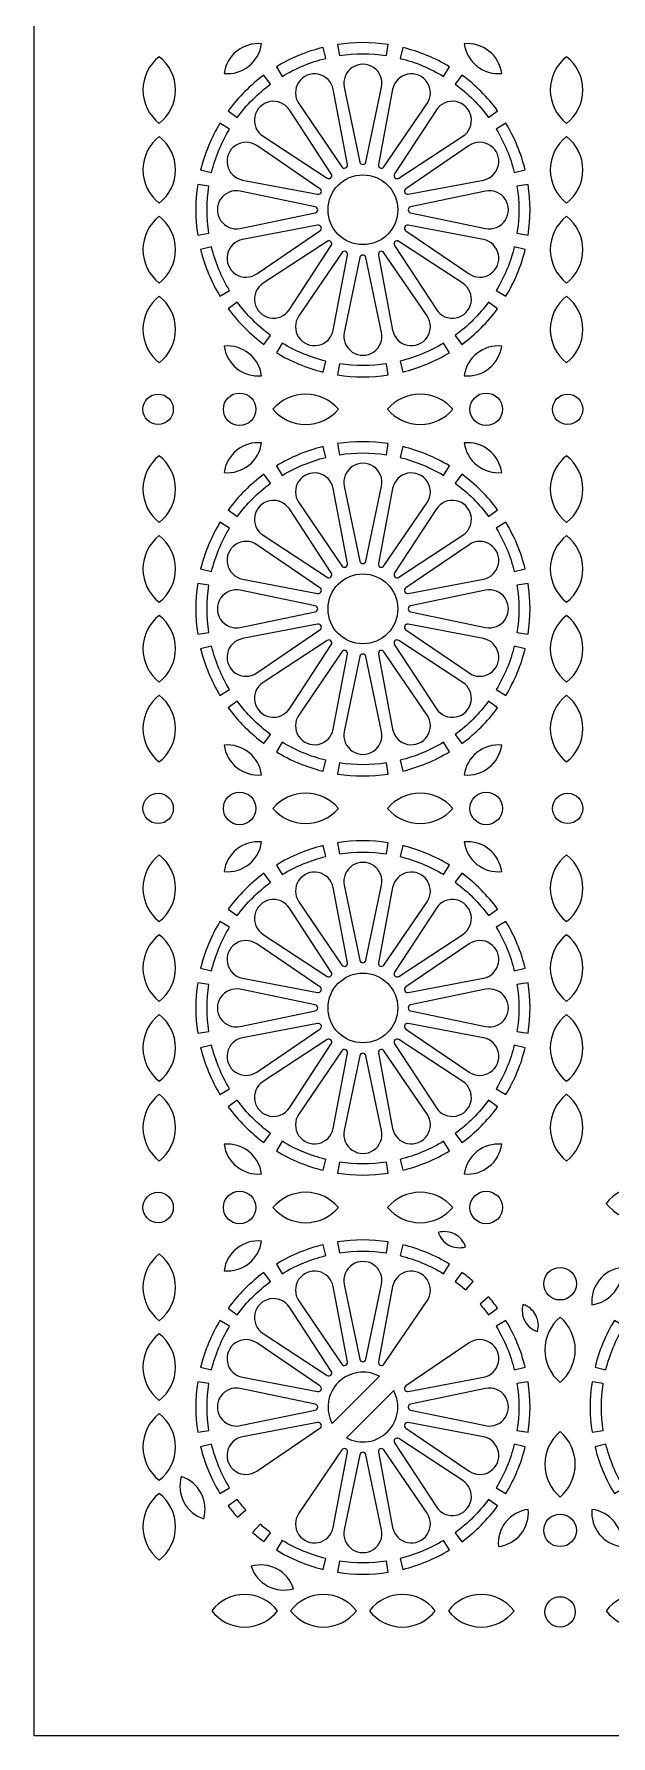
# Model space of a CAD drawing. Header units: millimetres. Extents: x 0 to 1400, y 170 to 1220.
# Drawn here: x 0 to 176, y 170 to 688 of the extents above; entities that cross this region are included whole.
import ezdxf

# ---------------------------------------------------------------- set-up
doc = ezdxf.new("R2010")
doc.units = ezdxf.units.MM
doc.layers.add('CUT', color=1, linetype='CONTINUOUS')

msp = doc.modelspace()

# ---------------------------------------------------------------- linework, layer by layer
at = {"layer": 'CUT'}
msp.add_lwpolyline([(0, 1220), (1400.15, 1220), (1400.15, 169.85), (0, 169.85)], close=True, dxfattribs=at)
for points in [[(69.223, 684.715, 0.1947316), (61.708, 682.499, 0.1947317), (57.85, 675.679, 0.1947318), (65.365, 677.896, 0.1947318)], [(75.509, 674.784, -0.076018), (88.756, 680.271), (87.947, 683.588, 0.0760714), (73.736, 677.702)], [(92.906, 681.097, -0.0760182), (107.244, 681.097), (107.766, 684.47, 0.0760713), (92.384, 684.47)], [(111.394, 680.271, -0.076018), (124.641, 674.784), (126.414, 677.702, 0.0760714), (112.203, 683.588)], [(142.3, 675.679, 0.1947317), (138.442, 682.499, 0.1947316), (130.927, 684.715, 0.1947318), (134.785, 677.896, 0.1947318)], [(38.1, 680.787, 0.2308917), (33.15, 670.639, 0.2308917), (38.1, 660.491, 0.2308917), (43.05, 670.639, 0.2308917)], [(100.999, 648.73), (105.739, 671.528, 1.229312), (94.411, 671.528), (99.151, 648.73, 0.8134629)], [(162.05, 680.787, 0.2308917), (157.1, 670.639, 0.2308917), (162.05, 660.491, 0.2308917), (167, 670.639, 0.2308917)], [(61.852, 662.294, -0.0760181), (71.991, 672.433), (69.975, 675.188, 0.0760714), (59.098, 664.311)], [(95.372, 647.978), (91.027, 670.855, 1.2293119), (80.561, 666.52), (93.665, 647.271, 0.8134632)], [(106.485, 647.271), (119.589, 666.52, 1.2293119), (109.123, 670.855), (104.778, 647.978, 0.8134632)], [(128.159, 672.433, -0.0760181), (138.298, 662.294), (141.052, 664.311, 0.0760714), (130.175, 675.188)], [(90.461, 645.131), (77.692, 664.604, 1.2293119), (69.682, 656.594), (89.155, 643.825, 0.8134633)], [(110.995, 643.825), (130.468, 656.594, 1.2293119), (122.458, 664.604), (109.689, 645.131, 0.8134633)], [(54.015, 645.529, -0.076018), (59.502, 658.777), (56.584, 660.55, 0.0760715), (50.698, 646.339)], [(140.648, 658.777, -0.076018), (146.135, 645.529), (149.452, 646.339, 0.0760715), (143.566, 660.55)], [(38.1, 656.501, 0.2308917), (33.15, 646.354, 0.2308917), (38.1, 636.206, 0.2308917), (43.05, 646.354, 0.2308917)], [(87.014, 640.62), (67.766, 653.724, 1.2293118), (63.43, 643.259), (86.307, 638.914, 0.8134636)], [(113.843, 638.914), (136.72, 643.259, 1.2293118), (132.384, 653.724), (113.136, 640.62, 0.8134636)], [(162.05, 656.501, 0.2308917), (157.1, 646.354, 0.2308917), (162.05, 636.206, 0.2308917), (167, 646.354, 0.2308917)], [(53.189, 627.041, -0.076018), (53.189, 641.38), (49.815, 641.901, 0.0760715), (49.815, 626.52)], [(85.556, 635.135), (62.757, 639.875, 1.2293119), (62.757, 628.546), (85.556, 633.287, 0.8134633)], [(114.594, 633.287), (137.393, 628.546, 1.2293119), (137.393, 639.875), (114.594, 635.135, 0.8134633)], [(146.961, 641.38, -0.076018), (146.961, 627.041), (150.335, 626.52, 0.0760715), (150.335, 641.901)], [(38.1, 632.216, 0.2308917), (33.15, 622.068, 0.2308917), (38.1, 611.92, 0.2308917), (43.05, 622.068, 0.2308917)], [(162.05, 632.216, 0.2308917), (157.1, 622.068, 0.2308917), (162.05, 611.92, 0.2308917), (167, 622.068, 0.2308917)], [(86.307, 629.507), (63.43, 625.162, 1.2293118), (67.766, 614.697), (87.014, 627.801, 0.8134636)], [(113.136, 627.801), (132.384, 614.697, 1.2293118), (136.72, 625.162), (113.843, 629.507, 0.8134636)], [(59.502, 609.644, -0.0760181), (54.015, 622.892), (50.698, 622.083, 0.0760714), (56.584, 607.871)], [(89.155, 624.597), (69.682, 611.828, 1.2293119), (77.692, 603.818), (90.461, 623.291, 0.8134633)], [(93.665, 621.15), (80.561, 601.901, 1.2293119), (91.027, 597.566), (95.372, 620.443, 0.8134632)], [(104.778, 620.443), (109.123, 597.566, 1.2293119), (119.589, 601.901), (106.485, 621.15, 0.8134632)], [(109.689, 623.291), (122.458, 603.818, 1.2293119), (130.468, 611.828), (110.995, 624.597, 0.8134633)], [(146.135, 622.892, -0.0760181), (140.648, 609.644), (143.566, 607.871, 0.0760714), (149.452, 622.083)], [(99.151, 619.691), (94.411, 596.893, 1.229312), (105.739, 596.893), (100.999, 619.691, 0.8134629)], [(38.1, 607.93, 0.2308917), (33.15, 597.782, 0.2308917), (38.1, 587.634, 0.2308917), (43.05, 597.782, 0.2308917)], [(71.991, 595.988, -0.0760181), (61.852, 606.127), (59.098, 604.11, 0.0760714), (69.975, 593.233)], [(138.298, 606.127, -0.0760181), (128.159, 595.988), (130.175, 593.233, 0.0760714), (141.052, 604.11)], [(162.05, 607.93, 0.2308917), (157.1, 597.782, 0.2308917), (162.05, 587.634, 0.2308917), (167, 597.782, 0.2308917)], [(57.85, 592.742, 0.1947318), (61.708, 585.923, 0.1947318), (69.223, 583.706, 0.1947317), (65.365, 590.526, 0.1947316)], [(88.756, 588.15, -0.076018), (75.509, 593.638), (73.736, 590.72, 0.0760714), (87.947, 584.834)], [(124.641, 593.638, -0.076018), (111.394, 588.15), (112.203, 584.834, 0.0760714), (126.414, 590.72)], [(130.927, 583.706, 0.1947318), (138.442, 585.923, 0.1947318), (142.3, 592.742, 0.1947316), (134.785, 590.526, 0.1947317)], [(107.244, 587.325, -0.0760181), (92.906, 587.325), (92.384, 583.951, 0.0760714), (107.766, 583.951)], [(92.607, 573.496, 0.2205825), (82.655, 578.111, 0.2205825), (72.703, 573.496, 0.2205825), (82.655, 568.881, 0.2205825)], [(127.447, 573.496, 0.2205825), (117.495, 578.111, 0.2205825), (107.543, 573.496, 0.2205825), (117.495, 568.881, 0.2205825)], [(38.1, 559.359, 0.2308917), (33.15, 549.211, 0.2308917), (38.1, 539.063, 0.2308917), (43.05, 549.211, 0.2308917)], [(69.223, 563.286, 0.1947317), (61.708, 561.07, 0.1947317), (57.85, 554.251, 0.1947317), (65.365, 556.467, 0.1947317)], [(75.509, 553.355, -0.076018), (88.756, 558.842), (87.947, 562.159, 0.0760714), (73.736, 556.273)], [(92.906, 559.668, -0.0760181), (107.244, 559.668), (107.766, 563.042, 0.0760714), (92.384, 563.042)], [(111.394, 558.842, -0.076018), (124.641, 553.355), (126.414, 556.273, 0.0760714), (112.203, 562.159)], [(142.3, 554.251, 0.1947317), (138.442, 561.07, 0.1947317), (130.927, 563.286, 0.1947317), (134.785, 556.467, 0.1947317)], [(162.05, 559.359, 0.2308917), (157.1, 549.211, 0.2308917), (162.05, 539.063, 0.2308917), (167, 549.211, 0.2308917)], [(95.372, 526.55), (91.027, 549.427, 1.2293119), (80.561, 545.092), (93.665, 525.843, 0.8134632)], [(100.999, 527.301), (105.739, 550.1, 1.229312), (94.411, 550.1), (99.151, 527.301, 0.8134626)], [(106.485, 525.843), (119.589, 545.092, 1.2293119), (109.123, 549.427), (104.778, 526.55, 0.8134632)], [(61.852, 540.866, -0.0760181), (71.991, 551.005), (69.975, 553.76, 0.0760714), (59.098, 542.883)], [(128.159, 551.005, -0.0760181), (138.298, 540.866), (141.052, 542.883, 0.0760714), (130.175, 553.76)], [(90.461, 523.702), (77.692, 543.175, 1.2293119), (69.682, 535.165), (89.155, 522.396, 0.8134633)], [(110.995, 522.396), (130.468, 535.165, 1.2293119), (122.458, 543.175), (109.689, 523.702, 0.8134633)], [(54.015, 524.101, -0.0760181), (59.502, 537.349), (56.584, 539.122, 0.0760714), (50.698, 524.91)], [(140.648, 537.349, -0.0760181), (146.135, 524.101), (149.452, 524.91, 0.0760714), (143.566, 539.122)], [(38.1, 535.073, 0.2308917), (33.15, 524.925, 0.2308917), (38.1, 514.777, 0.2308917), (43.05, 524.925, 0.2308917)], [(162.05, 535.073, 0.2308917), (157.1, 524.925, 0.2308917), (162.05, 514.777, 0.2308917), (167, 524.925, 0.2308917)], [(87.014, 519.192), (67.766, 532.296, 1.2293118), (63.43, 521.831), (86.307, 517.486, 0.8134636)], [(113.843, 517.486), (136.72, 521.831, 1.2293118), (132.384, 532.296), (113.136, 519.192, 0.8134636)], [(53.189, 505.613, -0.0760181), (53.189, 519.952), (49.815, 520.473, 0.0760715), (49.815, 505.091)], [(85.556, 513.706), (62.757, 518.447, 1.2293119), (62.757, 507.118), (85.556, 511.858, 0.8134633)], [(114.594, 511.858), (137.393, 507.118, 1.2293119), (137.393, 518.447), (114.594, 513.706, 0.8134633)], [(146.961, 519.952, -0.0760181), (146.961, 505.613), (150.335, 505.091, 0.0760715), (150.335, 520.473)], [(38.1, 510.787, 0.2308917), (33.15, 500.639, 0.2308917), (38.1, 490.491, 0.2308917), (43.05, 500.639, 0.2308917)], [(86.307, 508.079), (63.43, 503.734, 1.2293118), (67.766, 493.268), (87.014, 506.372, 0.8134636)], [(113.136, 506.372), (132.384, 493.268, 1.2293118), (136.72, 503.734), (113.843, 508.079, 0.8134636)], [(162.05, 510.787, 0.2308917), (157.1, 500.639, 0.2308917), (162.05, 490.491, 0.2308917), (167, 500.639, 0.2308917)], [(89.155, 503.168), (69.682, 490.399, 1.2293119), (77.692, 482.389), (90.461, 501.862, 0.8134633)], [(109.689, 501.862), (122.458, 482.389, 1.2293119), (130.468, 490.399), (110.995, 503.168, 0.8134633)], [(59.502, 488.216, -0.076018), (54.015, 501.463), (50.698, 500.654, 0.0760714), (56.584, 486.443)], [(93.665, 499.721), (80.561, 480.473, 1.2293118), (91.027, 476.137), (95.372, 499.014, 0.8134636)], [(99.151, 498.263), (94.411, 475.465, 1.229312), (105.739, 475.465), (100.999, 498.263, 0.8134629)], [(104.778, 499.014), (109.123, 476.137, 1.2293118), (119.589, 480.473), (106.485, 499.721, 0.8134636)], [(146.135, 501.463, -0.076018), (140.648, 488.216), (143.566, 486.443, 0.0760714), (149.452, 500.654)], [(38.1, 486.501, 0.2308917), (33.15, 476.354, 0.2308917), (38.1, 466.206, 0.2308917), (43.05, 476.354, 0.2308917)], [(71.991, 474.559, -0.0760181), (61.852, 484.699), (59.098, 482.682, 0.0760715), (69.975, 471.805)], [(138.298, 484.699, -0.0760181), (128.159, 474.559), (130.175, 471.805, 0.0760715), (141.052, 482.682)], [(162.05, 486.501, 0.2308917), (157.1, 476.354, 0.2308917), (162.05, 466.206, 0.2308917), (167, 476.354, 0.2308917)], [(57.85, 471.313, 0.1947317), (61.708, 464.494, 0.1947317), (69.223, 462.278, 0.1947317), (65.365, 469.097, 0.1947317)], [(88.756, 466.722, -0.076018), (75.509, 472.209), (73.736, 469.291, 0.0760714), (87.947, 463.405)], [(124.641, 472.209, -0.076018), (111.394, 466.722), (112.203, 463.405, 0.0760714), (126.414, 469.291)], [(130.927, 462.278, 0.1947317), (138.442, 464.494, 0.1947317), (142.3, 471.313, 0.1947317), (134.785, 469.097, 0.1947317)], [(107.244, 465.896, -0.0760182), (92.906, 465.896), (92.384, 462.523, 0.0760713), (107.766, 462.523)], [(92.607, 452.068, 0.2205825), (82.655, 456.683, 0.2205825), (72.703, 452.068, 0.2205825), (82.655, 447.453, 0.2205825)], [(127.447, 452.068, 0.2205825), (117.495, 456.683, 0.2205825), (107.543, 452.068, 0.2205825), (117.495, 447.453, 0.2205825)], [(69.223, 441.858, 0.1947316), (61.708, 439.642, 0.1947317), (57.85, 432.822, 0.1947318), (65.365, 435.039, 0.1947318)], [(75.509, 431.926, -0.076018), (88.756, 437.414), (87.947, 440.731, 0.0760715), (73.736, 434.845)], [(92.906, 438.24, -0.0760182), (107.244, 438.24), (107.766, 441.613, 0.0760713), (92.384, 441.613)], [(111.394, 437.414, -0.076018), (124.641, 431.926), (126.414, 434.845, 0.0760715), (112.203, 440.731)], [(142.3, 432.822, 0.1947317), (138.442, 439.642, 0.1947316), (130.927, 441.858, 0.1947318), (134.785, 435.039, 0.1947318)], [(38.1, 437.93, 0.2308917), (33.15, 427.782, 0.2308917), (38.1, 417.634, 0.2308917), (43.05, 427.782, 0.2308917)], [(100.999, 405.873), (105.739, 428.671, 1.229312), (94.411, 428.671), (99.151, 405.873, 0.8134629)], [(162.05, 437.93, 0.2308917), (157.1, 427.782, 0.2308917), (162.05, 417.634, 0.2308917), (167, 427.782, 0.2308917)], [(61.852, 419.437, -0.0760181), (71.991, 429.576), (69.975, 432.331, 0.0760714), (59.098, 421.454)], [(95.372, 405.121), (91.027, 427.998, 1.2293119), (80.561, 423.663), (93.665, 404.414, 0.8134632)], [(106.485, 404.414), (119.589, 423.663, 1.2293119), (109.123, 427.998), (104.778, 405.121, 0.8134632)], [(128.159, 429.576, -0.0760181), (138.298, 419.437), (141.052, 421.454, 0.0760714), (130.175, 432.331)], [(90.461, 402.274), (77.692, 421.746, 1.229312), (69.682, 413.737), (89.155, 400.968, 0.813463)], [(110.995, 400.968), (130.468, 413.737, 1.229312), (122.458, 421.746), (109.689, 402.274, 0.813463)], [(54.015, 402.672, -0.0760181), (59.502, 415.92), (56.584, 417.693, 0.0760714), (50.698, 403.481)], [(140.648, 415.92, -0.0760181), (146.135, 402.672), (149.452, 403.481, 0.0760714), (143.566, 417.693)], [(38.1, 413.644, 0.2308917), (33.15, 403.496, 0.2308917), (38.1, 393.349, 0.2308917), (43.05, 403.496, 0.2308917)], [(87.014, 397.763), (67.766, 410.867, 1.2293118), (63.43, 400.402), (86.307, 396.057, 0.8134636)], [(113.843, 396.057), (136.72, 400.402, 1.2293118), (132.384, 410.867), (113.136, 397.763, 0.8134636)], [(162.05, 413.644, 0.2308917), (157.1, 403.496, 0.2308917), (162.05, 393.349, 0.2308917), (167, 403.496, 0.2308917)], [(53.189, 384.184, -0.076018), (53.189, 398.523), (49.815, 399.044, 0.0760715), (49.815, 383.663)], [(146.961, 398.523, -0.076018), (146.961, 384.184), (150.335, 383.663, 0.0760715), (150.335, 399.044)], [(85.556, 392.278), (62.757, 397.018, 1.229312), (62.757, 385.689), (85.556, 390.429, 0.8134626)], [(114.594, 390.429), (137.393, 385.689, 1.229312), (137.393, 397.018), (114.594, 392.278, 0.8134626)], [(38.1, 389.359, 0.2308917), (33.15, 379.211, 0.2308917), (38.1, 369.063, 0.2308917), (43.05, 379.211, 0.2308917)], [(162.05, 389.359, 0.2308917), (157.1, 379.211, 0.2308917), (162.05, 369.063, 0.2308917), (167, 379.211, 0.2308917)], [(86.307, 386.65), (63.43, 382.305, 1.2293118), (67.766, 371.84), (87.014, 384.944, 0.8134636)], [(113.136, 384.944), (132.384, 371.84, 1.2293118), (136.72, 382.305), (113.843, 386.65, 0.8134636)], [(59.502, 366.787, -0.0760181), (54.015, 380.035), (50.698, 379.226, 0.0760714), (56.584, 365.014)], [(89.155, 381.74), (69.682, 368.971, 1.229312), (77.692, 360.961), (90.461, 380.433, 0.8134629)], [(93.665, 378.293), (80.561, 359.044, 1.2293119), (91.027, 354.709), (95.372, 377.586, 0.8134632)], [(104.778, 377.586), (109.123, 354.709, 1.2293119), (119.589, 359.044), (106.485, 378.293, 0.8134632)], [(109.689, 380.433), (122.458, 360.961, 1.229312), (130.468, 368.971), (110.995, 381.74, 0.8134629)], [(146.135, 380.035, -0.0760181), (140.648, 366.787), (143.566, 365.014, 0.0760714), (149.452, 379.226)], [(99.151, 376.834), (94.411, 354.036, 1.229312), (105.739, 354.036), (100.999, 376.834, 0.8134629)], [(38.1, 365.073, 0.2308917), (33.15, 354.925, 0.2308917), (38.1, 344.777, 0.2308917), (43.05, 354.925, 0.2308917)], [(71.991, 353.131, -0.0760181), (61.852, 363.27), (59.098, 361.253, 0.0760714), (69.975, 350.376)], [(138.298, 363.27, -0.0760181), (128.159, 353.131), (130.175, 350.376, 0.0760714), (141.052, 361.253)], [(162.05, 365.073, 0.2308917), (157.1, 354.925, 0.2308917), (162.05, 344.777, 0.2308917), (167, 354.925, 0.2308917)], [(57.85, 349.885, 0.1947319), (61.708, 343.065, 0.1947318), (69.223, 340.849, 0.1947319), (65.365, 347.669, 0.1947318)], [(88.756, 345.293, -0.0760181), (75.509, 350.781), (73.736, 347.863, 0.0760714), (87.947, 341.976)], [(124.641, 350.781, -0.0760181), (111.394, 345.293), (112.203, 341.976, 0.0760714), (126.414, 347.863)], [(130.927, 340.849, 0.1947318), (138.442, 343.065, 0.1947319), (142.3, 349.885, 0.1947318), (134.785, 347.669, 0.1947319)], [(107.244, 344.468, -0.0760181), (92.906, 344.468), (92.384, 341.094, 0.0760714), (107.766, 341.094)], [(184.075, 336.85, 0.2338316), (174.069, 331.9, 0.2338316), (184.075, 326.95, 0.2338316), (194.081, 331.9, 0.2338316)], [(92.607, 330.639, 0.2205825), (82.655, 335.254, 0.2205825), (72.703, 330.639, 0.2205825), (82.655, 326.024, 0.2205825)], [(127.447, 330.639, 0.2205825), (117.495, 335.254, 0.2205825), (107.543, 330.639, 0.2205825), (117.495, 326.024, 0.2205825)], [(131.289, 318.655, 0.1936892), (128.039, 322.518, 0.1936891), (123.019, 323.051, 0.1936895), (126.269, 319.189, 0.1936894)], [(38.1, 316.501, 0.2308917), (33.15, 306.354, 0.2308917), (38.1, 296.206, 0.2308917), (43.05, 306.354, 0.2308917)], [(69.223, 320.429, 0.1947317), (61.708, 318.213, 0.1947317), (57.85, 311.394, 0.1947317), (65.365, 313.61, 0.1947317)], [(75.509, 310.498, -0.076018), (88.756, 315.985), (87.947, 319.302, 0.0760714), (73.736, 313.416)], [(92.906, 316.811, -0.0760181), (107.244, 316.811), (107.766, 320.185, 0.0760714), (92.384, 320.185)], [(111.394, 315.985, -0.076018), (124.641, 310.498), (126.414, 313.416, 0.0760714), (112.203, 319.302)], [(61.852, 298.009, -0.0760181), (71.991, 308.148), (69.975, 310.902, 0.0760714), (59.098, 300.025)], [(95.372, 283.693), (91.027, 306.57, 1.2293118), (80.561, 302.234), (93.665, 282.986, 0.8134636)], [(100.999, 284.444), (105.739, 307.243, 1.229312), (94.411, 307.243), (99.151, 284.444, 0.8134626)], [(106.485, 282.986), (119.589, 302.234, 1.2293118), (109.123, 306.57), (104.778, 283.693, 0.8134636)], [(128.159, 308.148, -0.0216959), (131.365, 305.571), (133.622, 308.133, 0.021749), (130.175, 310.902)], [(176.592, 304.886, 0.1947317), (178.851, 312.388, 0.1947318), (172.008, 308.57, 0.1947317), (169.749, 301.068, 0.1947318)], [(90.461, 280.845), (77.692, 300.318, 1.2293119), (69.682, 292.308), (89.155, 279.539, 0.8134633)], [(141.052, 300.025, 0.021749), (138.283, 303.472), (135.721, 301.215, -0.0216959), (138.298, 298.009)], [(149.339, 296.119, 0.1936895), (153.201, 292.869, 0.1936891), (152.668, 297.889, 0.1936892), (148.805, 301.139, 0.1936894)], [(54.015, 281.244, -0.076018), (59.502, 294.491), (56.584, 296.264, 0.0760714), (50.698, 282.053)], [(149.452, 282.053, 0.0760714), (143.566, 296.264), (140.648, 294.491, -0.076018), (146.135, 281.244)], [(155.46, 287.345, 0.2205825), (160.075, 277.393, 0.2205825), (164.69, 287.345, 0.2205825), (160.075, 297.297, 0.2205825)], [(176.584, 296.264, 0.0760714), (170.698, 282.053), (174.015, 281.244, -0.076018), (179.502, 294.491)], [(38.1, 292.216, 0.2308917), (33.15, 282.068, 0.2308917), (38.1, 271.92, 0.2308917), (43.05, 282.068, 0.2308917)], [(87.014, 276.335), (67.766, 289.439, 1.2293118), (63.43, 278.973), (86.307, 274.628, 0.8134636)], [(113.843, 274.628), (136.72, 278.973, 1.2293118), (132.384, 289.439), (113.136, 276.335, 0.8134636)], [(105.087, 279.286, 0.7422074), (90.714, 264.913)], [(53.189, 262.756, -0.0760181), (53.189, 277.094), (49.815, 277.616, 0.0760714), (49.815, 262.234)], [(85.556, 270.849), (62.757, 275.589, 1.229312), (62.757, 264.261), (85.556, 269.001, 0.8134626)], [(95.063, 260.564, 0.7422074), (109.436, 274.937)], [(114.594, 269.001), (137.393, 264.261, 1.229312), (137.393, 275.589), (114.594, 270.849, 0.8134626)], [(150.335, 262.234, 0.0760714), (150.335, 277.616), (146.961, 277.094, -0.0760181), (146.961, 262.756)], [(169.815, 277.616, 0.0760714), (169.815, 262.234), (173.189, 262.756, -0.0760181), (173.189, 277.094)], [(38.1, 267.93, 0.2308917), (33.15, 257.782, 0.2308917), (38.1, 247.634, 0.2308917), (43.05, 257.782, 0.2308917)], [(86.307, 265.222), (63.43, 260.877, 1.2293118), (67.766, 250.411), (87.014, 263.515, 0.8134636)], [(113.136, 263.515), (132.384, 250.411, 1.2293118), (136.72, 260.877), (113.843, 265.222, 0.8134636)], [(109.689, 259.005), (122.458, 239.532, 1.2293119), (130.468, 247.542), (110.995, 260.311, 0.8134633)], [(155.46, 252.505, 0.2205825), (160.075, 242.553, 0.2205825), (164.69, 252.505, 0.2205825), (160.075, 262.457, 0.2205825)], [(59.502, 245.359, -0.076018), (54.015, 258.606), (50.698, 257.797, 0.0760714), (56.584, 243.586)], [(93.665, 256.864), (80.561, 237.616, 1.2293118), (91.027, 233.28), (95.372, 256.157, 0.8134636)], [(99.151, 255.406), (94.411, 232.607, 1.229312), (105.739, 232.607), (100.999, 255.406, 0.8134626)], [(104.778, 256.157), (109.123, 233.28, 1.2293118), (119.589, 237.616), (106.485, 256.864, 0.8134636)], [(143.566, 243.586, 0.0760714), (149.452, 257.797), (146.135, 258.606, -0.076018), (140.648, 245.359)], [(170.698, 257.797, 0.0760714), (176.584, 243.586), (179.502, 245.359, -0.076018), (174.015, 258.606)], [(44.805, 248.763, 0.1947318), (45.619, 240.97, 0.1947317), (51.625, 235.938, 0.1947318), (50.811, 243.731, 0.1947317)], [(38.1, 243.644, 0.2308917), (33.15, 233.496, 0.2308917), (38.1, 223.349, 0.2308917), (43.05, 233.496, 0.2308917)], [(64.429, 238.635, -0.0216959), (61.852, 241.841), (59.098, 239.825, 0.021749), (61.867, 236.378)], [(130.175, 228.948, 0.0760714), (141.052, 239.825), (138.298, 241.841, -0.0760181), (128.159, 231.702)], [(143.558, 234.964, 0.1947317), (141.299, 227.462, 0.1947318), (148.142, 231.28, 0.1947317), (150.401, 238.782, 0.1947318)], [(176.592, 234.964, 0.1947318), (169.749, 238.782, 0.1947317), (172.008, 231.28, 0.1947318), (178.851, 227.462, 0.1947317)], [(66.528, 231.717, 0.021749), (69.975, 228.948), (71.991, 231.702, -0.0216959), (68.785, 234.279)], [(73.736, 226.434, 0.0760714), (87.947, 220.548), (88.756, 223.865, -0.076018), (75.509, 229.352)], [(112.203, 220.548, 0.0760714), (126.414, 226.434), (124.641, 229.352, -0.076018), (111.394, 223.865)], [(92.384, 219.665, 0.0760714), (107.766, 219.665), (107.244, 223.039, -0.0760181), (92.906, 223.039)], [(73.881, 220.661, 0.1947318), (66.088, 221.475, 0.1947317), (71.12, 215.469, 0.1947318), (78.913, 214.655, 0.1947317)], [(64.075, 212.9, 0.2338316), (54.069, 207.95, 0.2338316), (64.075, 203, 0.2338316), (74.081, 207.95, 0.2338316)], [(88.075, 212.9, 0.2338316), (78.069, 207.95, 0.2338316), (88.075, 203, 0.2338316), (98.081, 207.95, 0.2338316)], [(112.075, 212.9, 0.2338316), (102.069, 207.95, 0.2338316), (112.075, 203, 0.2338316), (122.081, 207.95, 0.2338316)], [(136.075, 212.9, 0.2338316), (126.069, 207.95, 0.2338316), (136.075, 203, 0.2338316), (146.081, 207.95, 0.2338316)], [(184.075, 212.9, 0.2338316), (174.069, 207.95, 0.2338316), (184.075, 203, 0.2338316), (194.081, 207.95, 0.2338316)]]:
    msp.add_lwpolyline(points, format="xyb", close=True, dxfattribs=at)
for centre, radius in [((100.075, 634.211), 10.618), ((37.765, 573.496), 4.615), ((62.555, 573.496), 4.95), ((137.595, 573.496), 4.95), ((162.385, 573.496), 4.615), ((100.075, 512.782), 10.618), ((37.765, 452.068), 4.615), ((62.555, 452.068), 4.95), ((137.595, 452.068), 4.95), ((162.385, 452.068), 4.615), ((100.075, 391.354), 10.618), ((37.765, 330.639), 4.615), ((62.555, 330.639), 4.95), ((137.595, 330.639), 4.95), ((160.075, 307.445), 4.95), ((160.075, 232.405), 4.95), ((160.075, 207.615), 4.615)]:
    msp.add_circle(centre, radius, dxfattribs=at)

doc.saveas('drawing.dxf')
